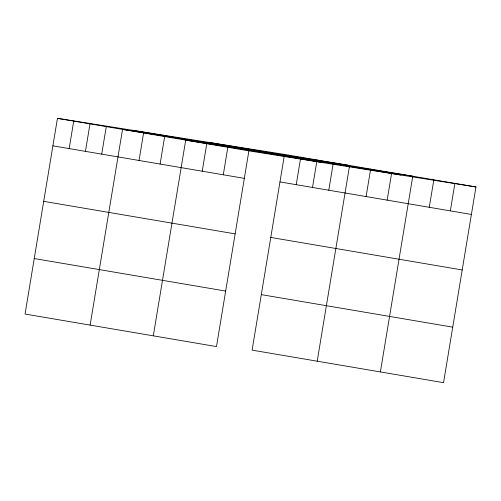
<?xml version="1.0" encoding="UTF-8"?>
<svg xmlns="http://www.w3.org/2000/svg" width="501" height="501" viewBox="0 0 501 501"><rect width="100%" height="100%" fill="white"/><g stroke="black" fill="none" stroke-linecap="round" stroke-linejoin="round"><path stroke-width="0.75" d="M284.518 154.421L57.452 118.336L25.05 314.046L216.482 346.579L248.884 150.864L475.95 186.954L443.548 382.664L252.116 350.136L284.518 154.421L475.95 186.954M69.169 148.603L73.722 121.098M85.439 151.365L89.992 123.866M101.716 154.133L106.268 126.628M90.136 325.105L122.538 129.396L349.604 165.48L317.202 361.196M139.04 160.477L143.593 132.972M160.101 164.052L164.654 136.548M153.312 335.845L185.708 140.13L412.774 176.214L380.378 371.93M202.216 171.21L206.769 143.706M223.277 174.786L227.83 147.288M296.235 184.687L300.788 157.189M312.505 187.455L317.058 159.951M328.781 190.217L333.334 162.719M366.106 196.561L370.659 169.062M387.167 200.143L391.719 172.638M429.282 207.295L433.835 179.796M450.336 210.877L454.889 183.372M209.587 142.516L401.019 175.043M132.383 130.241L323.815 162.775M57.452 118.336L248.884 150.864M279.965 181.926L471.397 214.453M52.899 145.835L244.331 178.362M270.772 237.436L462.21 269.964M43.706 201.346L235.144 233.873M261.303 294.626L452.741 327.159M34.237 258.541L225.675 291.068"/></g></svg>
